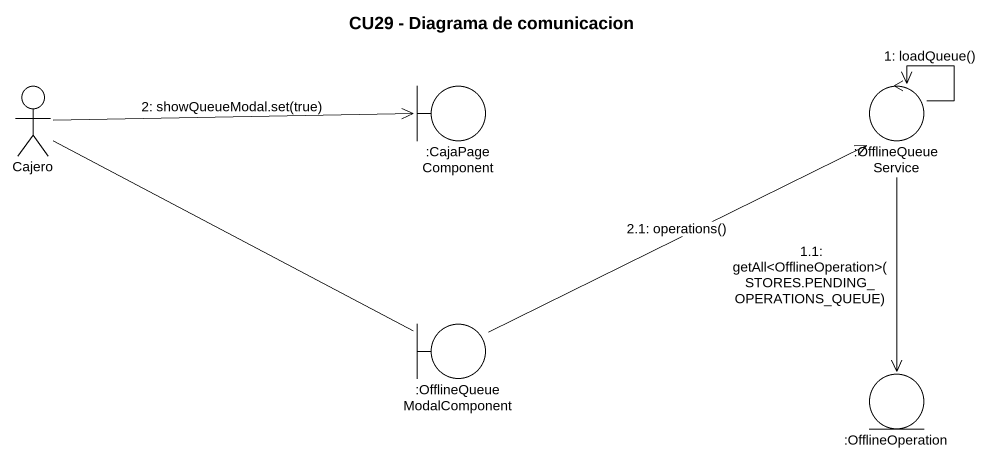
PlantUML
@startuml
title CU29 - Diagrama de comunicacion
actor Cajero
boundary ":CajaPageComponent" as CajaPageComponent
control ":OfflineQueueService" as OfflineQueueService
boundary ":OfflineQueueModalComponent" as OfflineQueueModalComponent
entity ":OfflineOperation" as OfflineOperation
Cajero -right- OfflineQueueModalComponent
OfflineQueueService --> OfflineQueueService : 1: loadQueue()
OfflineQueueService --> OfflineOperation : 1.1: getAll<OfflineOperation>(STORES.PENDING_OPERATIONS_QUEUE)
Cajero -right-> CajaPageComponent : 2: showQueueModal.set(true)
OfflineQueueModalComponent -right-> OfflineQueueService : 2.1: operations()
@enduml
